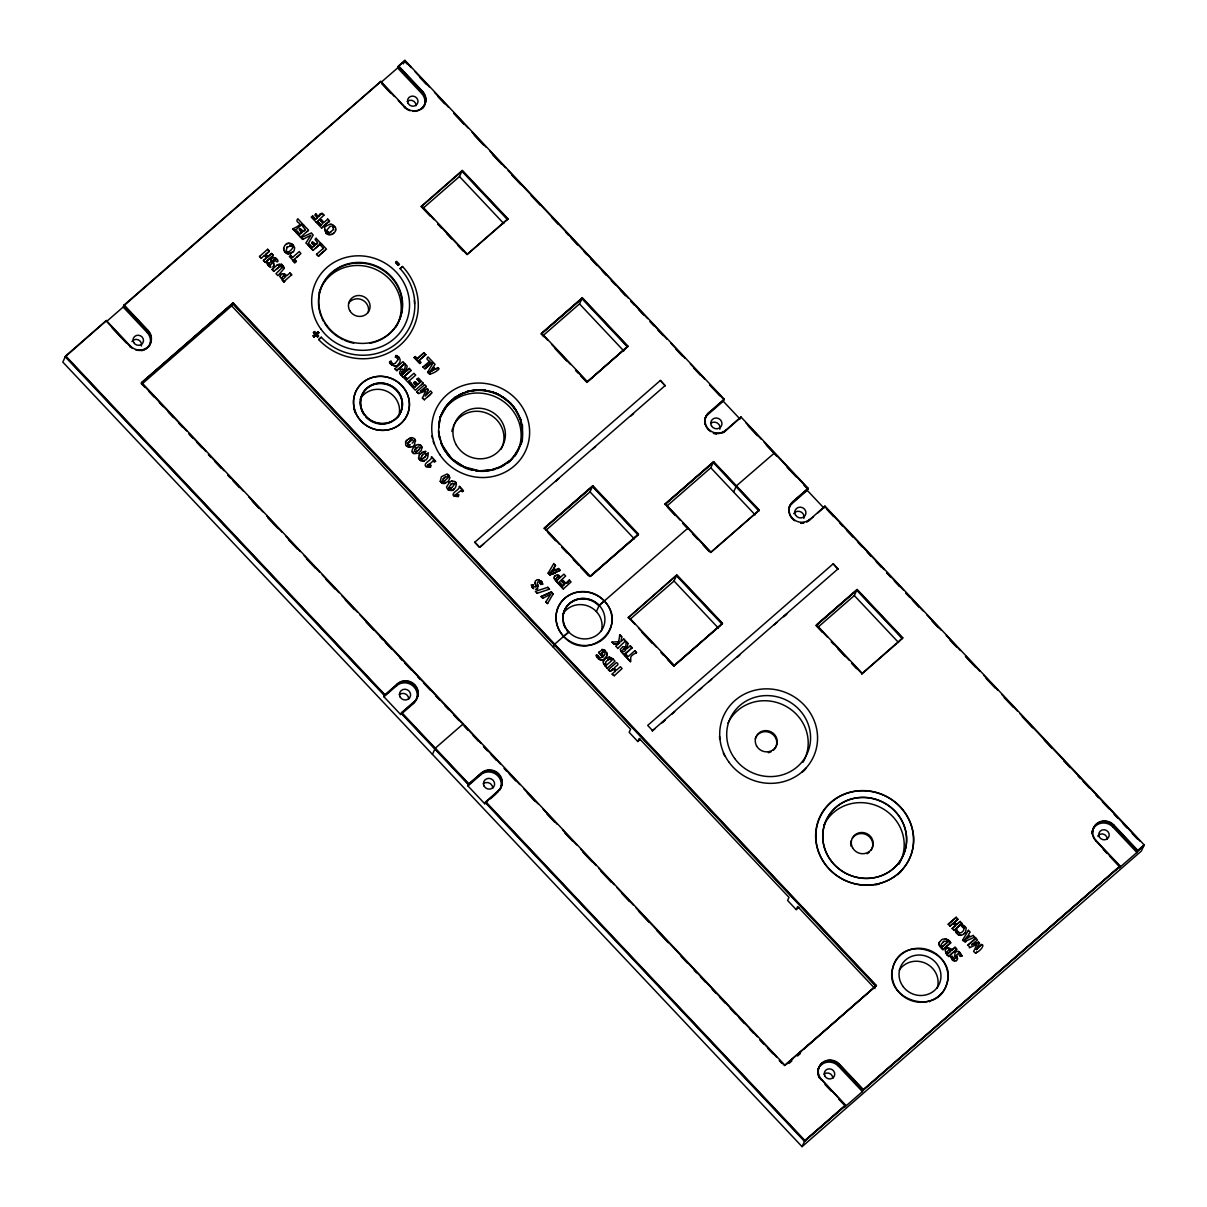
<?xml version="1.0" encoding="UTF-8"?>
<svg xmlns="http://www.w3.org/2000/svg" width="1207" height="1207" viewBox="0 0 1207 1207"><rect width="100%" height="100%" fill="white"/><g stroke="black" fill="none" stroke-linecap="round" stroke-linejoin="round"><path stroke-width="1.5" d="M282.046 267.079L281.97 267.894L281.759 266.536L279.828 266.174L273.808 271.349L272.163 269.372L273.808 271.349M607.015 654.963C606.819 657.936 606.925 650.905 607.121 653.877M603.364 661.602C601.991 663.775 606.578 656.397 605.114 658.75M939.016 944.221C939.152 947.178 939.453 940.162 939.137 943.135M941.128 944.417L943.995 941.234L943.301 941.671M270.866 259.716L272.375 257.785M534.957 582.543L535.274 584.082L535.274 581.08L537.19 579.616L541.113 581.321L540.54 580.778M438.684 427.595C442.878 399.351 437.1 435.742 438.88 432.891C440.706 451.343 455.959 466.702 473.944 470.111C491.023 473.717 510.048 465.57 518.165 449.924C527.097 430.507 512.477 463.82 506.714 463.05M522.344 436.617C521.801 408.735 523.838 437.854 520.805 443.618C525.86 441.506 517.547 403.726 522.118 426.192M535.863 586.059C534.927 589.801 535.938 582.483 535.923 585.923M955.235 957.875L954.722 955.748L954.978 956.502M956.532 955.175L958.237 953.47L960.108 956.427L962.054 955.974L959.339 951.991L962.054 955.974M273.914 264.891L273.808 265.842L273.129 260.471L272.661 261.481L274.804 260.833M538.126 586.813C538.096 579.39 536.451 592.728 537.749 588.337M957.438 958.765C957.694 961.074 956.442 953.47 957.498 958.63M282.046 277.565L283.389 275.724M949.064 952.474C953.153 948.023 947.676 956.11 947.163 951.901L948.506 950.06M431.502 456.834L435.501 461.285L431.502 456.834C432.483 460.244 422.601 462.915 425.815 466.536L430.537 467.049L430.808 465.238C423.219 466.762 433.222 462.115 427.369 465.314M458.69 494.825L455.25 494.915L458.69 494.825L458.419 496.635L453.696 496.137C450.483 492.516 460.365 489.846 459.384 486.421L463.382 490.887L459.384 486.421M410.093 447.012C412.885 447.209 404.149 447.239 405.718 443.678C403.651 438.729 415.857 437.356 411.24 437.688M405.718 443.678L405.808 442.637M415.615 441.038C413.563 434.399 417.35 447.254 411.225 446.816M418.588 457.544C418.014 461.074 420.292 451.373 419.251 455.084M422.073 447.903L421.575 446.213L421.469 450.226L418.829 453.078L414.107 453.696C407.091 450.694 420.7 441.37 413.488 447.163M456.427 484.354C456.216 481.774 456.518 488.322 454.194 488.775M279.964 276.463L280.929 274.457L280.401 275.03M553.968 577.67L554.918 575.679L554.405 576.252M401.599 372.405L402.761 371.228L404.858 371.786L403.379 373.778L405.175 372.118M407.619 444.372L407.77 443.588M408.388 442.788C413.413 435.697 414.68 442.878 412.085 443.135M420.051 447.48L418.12 446.771M448.763 488.111C450.528 490.676 458.434 480.929 451.177 484.022M454.375 484.445L454.466 483.796M326.75 230.235L330.13 226.343M333.434 229.27C334.264 230.929 331.714 224.532 333.283 227.52M404.345 369.236L404.858 370.127L405.311 364.107L407.136 366.053L406.261 371.258L409.399 368.437L411.089 370.443L404.436 376.237L411.089 370.443M625.181 646.68L625.709 647.571L626.161 641.566L627.987 643.497L626.976 648.385M618.708 641.158L619.553 642.924L618.708 641.158L619.9 634.927L621.801 636.934L620.881 641.656L623.793 639.046L625.467 641.038L623.793 639.046M333.675 233.328C327.55 236.225 336.089 233.404 335.621 229.798C337.522 226.825 329.511 223.25 331.352 224.336M335.501 230.597L335.682 229.647M283.645 248.416C283.434 250.634 284.143 244.719 285.576 244.885C286.919 240.902 294.825 245.609 292.305 244.372M324.608 229.27C329.692 241.46 321.967 225.256 325.83 226.403M620.338 649.245L623.008 646.59M398.099 359.595L395.187 363.428M893.18 966.52C881.91 999.124 936.949 1017.592 946.771 984.097C958.102 951.191 902.444 933.026 892.984 966.943M395.413 357.151L396.228 357.287L395.413 357.151L395.911 355.492C400.83 357 401.418 361.874 398.069 364.454C396.424 368.995 385.591 362.311 391.098 360.938L391.4 362.04M423.823 389.891L420.458 391.189L427.384 388.79L428.304 389.755L425.12 396.137L430.552 390.887L432.091 392.743L424.366 399.758L422.42 397.993L425.815 390.932L418.497 393.527L416.656 391.672L418.497 393.527M978.59 942.245L971.68 944.659L978.59 942.245L979.511 943.21L976.342 949.607C984.837 939.182 985.425 948.114 975.573 953.213L973.627 951.463L977.021 944.387L969.296 947.857M282.046 267.758L275.965 273.672L277.957 275.679L284.233 268.422L281.729 264.424L277.188 265.087L279.451 264.046M704.647 419.553A12.342 11.693 24.8 0 1 707.966 414.484L723.219 401.192L724.155 399.14L404.933 60.35L398.582 65.887L422.586 91.355A12.342 11.693 24.8 0 1 422.088 108.026A12.342 11.693 24.8 0 1 404.798 106.85L380.793 81.382L124.11 304.994L148.114 330.477A12.342 11.693 24.8 0 1 147.616 347.133A12.342 11.693 24.8 0 1 130.326 345.971L106.322 320.504L65.661 355.929L62.809 362.085L802.067 1146.65L1141.339 851.071L1144.191 844.915L824.969 506.125L809.52 519.84A12.342 11.693 24.8 0 1 806.925 521.545M105.914 321.364L106.322 320.504M106.744 321.364L123.159 307.061L124.11 304.994M129.918 346.831L130.326 345.971M148.687 346.877A12.342 11.693 24.8 0 0 147.163 332.529L148.114 330.477M141.596 384.369L231.684 305.884L233.102 302.806L876.357 985.485L804.164 1048.883M259.52 256.442L261.391 258.132L259.52 256.442L267.622 249.291L269.342 251.116L267.622 249.291M264.454 255.462L266.672 257.815L263.458 260.621L265.51 262.462L273.295 255.311L271.56 253.47L267.879 256.774L265.721 254.27L267.939 256.623M263.458 260.621L266.672 257.815M265.51 262.462L263.533 260.471M266.641 261.104L273.22 255.446L271.56 253.47M270.881 267.079C271.892 268.648 263.564 262.07 268.859 262.598L269.206 263.775M267.547 264.499L267.32 263.564M268.859 262.598L269.04 263.247M267.954 265.208L270.172 267.019M269.583 264.65L270.443 265.193L269.402 264.182M270.911 261.24L271.59 263.398L270.881 260.32M275.136 257.77L273.687 257.619L276.388 258.705L275.815 258.117M273.642 260.591L274.11 259.58L273.008 261.285L273.793 263.699M274.245 260.591L275.271 259.822C276.614 263.639 279.994 261.512 276.463 258.57M272.691 267.019L273.868 265.691M292.637 228.968L294.719 230.854L292.637 228.968C307.679 221.877 293.482 224.23 297.827 218.739L302.535 223.944L294.719 230.854M286.542 244.086L287.492 243.603M283.917 250.347L285.108 252.203L283.736 249.23M286.557 247.495C303.53 239.952 280.959 262.206 287.477 246.605M288.473 243.301L291.43 243.663M295.76 229.617L294.78 230.703M279.828 266.174L281.985 267.23M285.984 252.987L286.934 253.545L285.169 252.052M281.005 264.107L282.408 264.891M286.934 251.509L288.609 251.871M289.74 245.353L292.335 246.666M295.866 232.136L300.664 237.221L295.866 232.136L297.133 230.944L300.015 234.218L301.886 232.363C293.92 222.857 309.158 236.708 300.392 228.817M301.192 224.879L302.595 223.793M293.497 251.675L287.915 253.877L290.872 253.621L294.086 250.8L294.689 247.827L293.256 245.006M282.981 265.631L284.203 267.682M303.711 225.196L308.539 230.099L300.664 237.221M290.6 255.311L292.471 257.513L299.245 251.539L300.92 253.53L294.221 259.369L296.183 261.451L294.976 262.492L289.333 256.503L290.6 255.311L292.547 257.378M300.739 233.358L301.886 232.363M284.535 273.959C279.692 273.476 285.999 273.476 286.723 275.8L289.906 272.948L291.596 274.94L289.906 272.948M301.131 237.719L302.731 239.408L301.131 237.719L311.421 232.906L313.201 235.093L307.679 244.583L305.884 243.045L310.908 235.244L302.731 239.408M302.942 231.533C309.354 229.571 299.653 226.644 303.787 225.045M282.619 278.711L282.302 278.032M282.227 280.356L283.992 281.925L280.13 276.991M284.822 276.147L284.067 275.815M315.54 219.387L312.613 216.053L315.54 219.387L317.411 217.532L316.264 218.542M294.221 259.369L296.183 261.451M283.992 281.925L285.003 280.582L284.052 281.774M315.917 213.986L318.467 216.702C321.153 208.63 326.599 218.874 322.178 213.473M294.976 262.492L296.243 261.315M380.401 82.242L380.793 81.382M318.467 216.702L322.239 213.337M312.613 216.053L311.21 217.109L316.264 222.254M321.017 225.196L318.014 222.013L321.017 225.196L322.888 223.34L320.338 220.625L321.454 219.659L323.944 222.51L327.716 219.131L329.451 220.987L328.998 221.997M308.298 245.338L313.111 250.422L308.298 245.338L309.565 244.146L312.462 247.42L314.333 245.564C306.352 236.059 321.59 249.909 312.824 242.019M320.338 220.625L321.454 219.659M316.159 238.398L320.911 243.452L319.614 244.418L320.911 243.452M313.171 246.56L314.333 245.564M318.075 221.862L316.672 222.918L321.726 228.063M329.451 220.987L322.737 226.931L329.39 221.137L327.716 219.131M381.216 82.242L397.631 67.939L398.582 65.887M315.389 244.734C321.786 242.773 312.085 239.846 316.219 238.247M403.319 63.865L404.933 60.35M321.711 244.086L320.308 245.127L321.711 244.086L326.478 249.14L319.644 254.964L325.075 250.226M326.991 231.397L328.998 232.74L326.856 230.673M316.521 254.3L318.603 256.201L316.521 254.3L323.461 248.25L322.722 248.808M331.276 226.192L330.643 226.358M329.918 234.701L327.897 234.399L330.914 234.626M332.332 224.668L335.395 227.716M330.703 232.363L329.571 232.725L333.192 229.858M404.405 107.725L404.798 106.85M423.159 107.77A12.342 11.693 24.8 0 0 421.635 93.407L422.586 91.355M313.443 332.529L315.012 334.188L313.443 332.529L314.439 331.578L315.932 333.388L314.439 331.578M313.096 335.863L314.046 336.874L313.096 335.863L315.087 334.037M315.978 335.199L317.532 336.874L315.978 335.199L314.046 336.874M318.739 332.8L317.848 331.638L318.739 332.8L316.898 334.399L318.467 336.059L317.532 336.874M316.898 334.399L318.799 332.649M318.467 336.059L316.958 334.264M318.663 339.589L321.273 337.236A54.677 51.795 24.8 0 0 397.872 342.396A54.677 51.795 24.8 0 0 400.06 268.603L402.535 266.521A58.208 55.13 24.8 0 1 400.211 345.096A58.208 55.13 24.8 0 1 318.663 339.589L321.273 337.236M430.13 216.068L421.273 206.653L421.665 205.794L467.275 254.194L507.936 218.769L462.326 170.368L421.469 206.231L434.143 219.674M395.624 262.417L396.726 261.376L399.457 264.273L398.355 265.314L395.624 262.417L398.355 265.314M400.06 268.603L402.535 266.521M423.023 208.298L459.49 176.539L462.13 170.806L507.74 219.206L467.079 254.632L437.93 223.702M389.469 361.934L391.687 364.936L395.428 365.872M391.958 362.96L391.656 362.538M395.911 355.492L398.974 357.197M392.909 363.775L392.441 363.382M397.601 358.162L396.801 357.559L397.948 358.992M398.084 369.297L396.967 370.67L394.885 368.784L402.987 361.632L404.677 363.639L398.023 369.433L404.677 363.639M396.967 370.67L394.945 368.633M399.789 372.993L401.146 375.286L400.06 373.838M401.509 369.402L404.933 369.976M402.157 369.146L404.858 370.127M402.157 371.605L405.099 372.269M401.78 373.536L402.384 374.502L401.569 372.918M403.44 373.627L402.459 374.577M402.278 376.388L403.47 377.444L401.222 375.151M405.311 377.052C401.448 377.097 411.165 380.627 405.235 377.203M419.87 363.518L414.227 357.528L419.87 363.518L421.062 362.477L419.116 360.395L425.815 354.556L419.116 360.395M415.359 356.623L417.29 358.675L424.064 352.7L425.739 354.692M417.29 358.675L424.064 352.7M408.932 381.11L410.893 383.192L408.932 381.11L415.691 375.121L413.956 373.28L407.181 379.254M404.104 378.093L409.761 384.098M411.708 384.067L414.665 387.191L411.708 384.067L410.516 385.108L415.314 390.208L423.189 383.087L422.722 384.082M413.91 382.77L416.46 385.486L413.91 382.77C415.6 378.5 420.685 389.605 415.042 381.804M417.034 379.073L420.202 382.227L417.034 379.073L418.422 378.032L423.129 383.223M422.933 367.019C438.729 360.455 423.053 361.587 428.063 356.94L432.83 361.994L424.939 369.055L422.933 367.019L428.998 361.828M425.996 367.818L431.427 363.096M419.402 382.936L420.202 382.227L417.592 384.505M427.61 372.209L429.662 374.064L427.61 372.209L433.328 362.538L435.033 364.333L433.298 367.049L435.244 369.131C444.508 365.781 434.641 373.657 429.662 374.064M429.345 372.375L432.498 368.226L433.796 369.825L429.345 372.375L433.856 369.674M432.498 368.226L433.796 369.825M433.298 367.049L435.244 369.131M423.431 388.956L426.343 386.421L420.458 391.189M422.42 397.993L424.366 399.758M427.323 388.926L428.304 389.755M507.936 218.769L507.528 219.629L461.934 171.228L421.273 206.653M406.321 441.355L407.015 440.299M408.901 438.639L410.048 438.05M406.563 446.017L408.811 447.193M408.177 443.225L409.248 441.581L407.71 443.723M407.891 444.945C411.678 443.95 410.471 445.655 407.77 444.523M409.822 441.053L408.781 442.592M409.973 441.566L410.425 440.555M410.606 441.113L411.074 440.117M410.365 440.706L411.723 439.77M412.356 451.825L413.624 453.213M414.167 451.539L415.706 448.446L415.253 449.457M419.448 444.795C415.359 444.478 421.062 444.176 421.499 446.349M415.827 448.913L416.294 447.918L415.646 448.597M415.449 451.991L417.969 450.528L416.083 451.81M416.43 448.431L416.898 447.42L416.234 448.053M420.096 444.885L421.168 445.7M419.085 449.502L418.482 450.136L420.036 447.993M421.831 452.369L425.392 451.388L419.885 454.164M419.101 459.233L420.579 460.561L418.889 458.539M421.515 456.08L422.178 455.311L420.624 458.404L421.862 458.992L423.838 457.875L422.541 458.66M420.821 458.675L421.862 458.992M421.152 460.787L420.579 460.561M426.509 453.907C422.661 451.886 428.681 455.356 426.071 455.688M425.98 451.524L425.332 451.539M424.955 457L424.366 457.528L425.618 456.216M428.032 453.078C427.761 450.815 429.601 459.867 424.155 460.546M423.763 461.406L424.23 460.395L421.741 460.923M463.971 392.607L454.571 397.661L467.456 391.355L478.213 389.786L485.531 390.283L474.502 390.148L467.456 391.355M439.861 438.005C436.662 426.418 444.598 453.093 440.796 441.581M425.815 466.536L430.597 466.898M454.647 397.51L444.961 407.634L440.419 417.23L448.069 403.591L460.742 393.874M429.994 465.133L430.808 465.238M433.238 460.923L434.445 462.206L435.561 461.149M445.579 451.282L452.746 459.55L463.458 466.671L479.405 470.821L490.374 470.036L483.132 470.775M450.181 456.85L442.169 444.795M460.682 394.025L470.911 390.661L481.88 389.876M440.977 482.332L440.299 481.276L441.988 483.298L444.372 483.615L448.597 481.005L449.955 477.489L447.405 474.245M442.999 478.666C459.641 469.116 432.619 492.2 445.353 476.705M452.746 459.55L465.148 467.426M441.988 483.298L445.639 483.132M443.889 481.533L445.187 480.748M447.978 474.472L449.049 475.302M448.627 482.86L449.713 481.955L446.469 487.13L447.903 489.801L450.905 490.329L449.095 490.238M452.052 481.02C448.929 481.819 456.291 479.933 456.125 483.358M513.503 406.623L515.645 409.565L511.18 403.711L499.487 394.855L492.682 391.988L481.804 390.027M449.17 488.548L451.644 487.613M450.784 484.882L452.474 483.238M454.933 481.834L455.914 482.664M521.484 422.556C517.969 408.886 506.608 396.5 492.622 392.124L496.137 393.286M452.776 490.404L453.244 489.393L450.845 490.48M453.802 489.635L454.27 488.624L453.183 489.544M499.411 395.006L496.077 393.422M502.61 396.847L505.703 398.808M461.119 490.51L462.326 491.792L463.443 490.736M472.209 469.583L475.83 470.277M508.479 401.297L511.18 403.711M543.814 336.708L541.279 334.022L541.671 333.162L582.332 297.737L627.942 346.137L586.874 382.423L580.552 375.694M65.465 356.352L384.686 695.141L397.586 683.645A12.342 11.693 24.8 0 1 414.876 684.807A12.342 11.693 24.8 0 1 414.393 701.478L401.675 712.537L400.724 714.604L383.932 696.771L384.882 694.719L65.661 355.929M383.932 696.771L396.635 685.697L397.586 683.645M490.298 470.187L500.603 466.687L509.475 460.848M503.681 465.133L500.603 466.687M543.029 335.652L579.496 303.892L582.332 297.737M474.773 542.23L479.586 547.329L474.773 542.23L660.38 380.461L665.102 385.697L660.38 380.461M403.56 712.13L413.443 703.53L414.393 701.478M575.679 369.885L587.085 381.985L627.942 346.137M432.438 754.36L435.274 748.204L463.232 723.853L462.839 724.713M638.065 534.957L638.458 534.097L592.848 485.697L544.568 527.776L544.161 528.636L592.456 486.557L638.065 534.957L591.189 575.799M532.951 584.807L531.201 584.897L532.619 587.915L532.106 587.266M533.554 586.255L533.011 584.671M534.128 587.07L533.796 586.587M533.705 588.79L532.694 587.779M538.594 579.616L539.288 579.828M535.606 589.363L536.3 589.167M540.721 584.626C539.348 579.073 539.318 585.561 542.682 584.158L541.747 581.849L542.682 584.158M547.767 587.311L549.441 589.303L547.767 587.311L535.32 591.415L537.024 593.225M548.114 573.129L550.166 574.985L548.114 573.129L553.832 563.458L555.461 565.419M549.849 573.31L553.002 569.161L554.3 570.745L549.909 573.159M549.879 592.863L541.008 596.65L551.297 591.822L553.017 594.161L551.297 591.822M551.508 574.064L560.244 570.277L550.166 574.985M555.069 566.279L555.537 565.268L553.802 567.984L555.748 570.051L558.63 568.542L560.184 570.413M545.986 530.22L590.012 491.868L592.848 485.697M541.083 596.514L542.667 598.204M555.748 570.051L558.63 568.542M554.36 578.907L557.423 582.664L554.119 578.213M557.74 575.045L560.712 577.021L563.91 574.155L565.661 576.011L557.996 583.132L557.483 582.528M545.775 601.961L547.556 603.515L545.775 601.961L550.784 594.176L542.607 598.34M556.246 579.39L557.076 580.356L556.05 578.772L557.393 576.931L559.671 577.851L557.393 576.931M558.539 575.181L559.279 575.603M557.076 580.356L557.951 579.345L557.136 580.205M563.337 589.031L558.419 583.6L563.397 588.895L571.062 581.97L569.387 579.963C566.732 589.318 558.494 574.758 565.676 583.192M559.686 582.845L562.764 585.878L564.559 584.173L562.009 581.457L564.499 584.309L562.688 586.029L559.686 582.845L558.343 583.735M487.568 801.297L484.731 803.756L467.939 785.923L468.889 783.871L481.593 772.797A12.342 11.693 24.8 0 1 498.883 773.959A12.342 11.693 24.8 0 1 498.385 790.63L498.189 791.068A12.342 11.693 24.8 0 0 498.687 774.396A12.342 11.693 24.8 0 0 481.397 773.234L468.678 784.294L401.478 712.975M569.387 579.963L565.615 583.343M467.939 785.923L480.642 774.849L481.593 772.797M553.304 647.224L554.737 644.146L568.738 631.91M484.731 803.756L485.682 801.704L804.903 1140.494L802.067 1146.65M563.684 636.255L563.594 636.481A28.229 26.735 24.8 0 1 564.71 598.385A28.229 26.735 24.8 0 1 604.254 601.056C630.265 627.61 586.828 663.277 563.624 636.391L568.512 632.408A21.168 20.051 24.8 0 1 566.762 630.295M497.45 792.682L497.993 791.49A12.342 11.693 24.8 0 0 498.491 774.834A12.342 11.693 24.8 0 0 481.186 773.657L468.482 784.731L401.282 713.412L414.182 701.901A12.342 11.693 24.8 0 0 414.68 685.244A12.342 11.693 24.8 0 0 397.39 684.067M596.364 611.557L599.275 605.25L604.254 601.056M665.359 503.711L664.951 504.571L713.246 462.507L758.841 510.908L759.248 510.048L713.639 461.647L665.359 503.711L710.953 552.112L759.248 510.048M603.062 659.973L599.472 659.58L597.058 657.528C594.357 652.806 599.864 656.517 598.491 656.653M596.379 655.914L596.711 656.593M707.966 414.484L708.916 412.432A12.342 11.693 24.8 0 0 708.418 429.088A12.342 11.693 24.8 0 0 725.709 430.25L740.962 416.973L808.162 488.292L807.211 490.344L791.973 503.636A12.342 11.693 24.8 0 0 788.654 508.705M598.612 652.384L601.72 655.688L598.612 652.384L602.927 649.517L601.931 649.396M598.521 659.052L602.142 660.274M601.508 652.972C602.504 657.77 601.976 648.491 604.918 652.821C606.306 654.662 600.513 658.509 603.228 656.593M599.819 657.74L598.868 656.94M601.433 653.108L603.228 651.463M602.866 649.653L604.933 650.362L606.88 653.078M604.933 650.362L603.877 649.97M603.953 659.49L603.274 659.535M618.271 643.935L613.88 644.01L612.04 642.064L613.941 643.859L618.075 644.372M605.28 666.083L603.56 663.322L605.627 666.656M606.638 657.694L609.49 657.287L613.277 659.203L609.565 657.136L605.808 658.298M609.022 659.384L608.222 659.686L610.003 659.173L612.07 660.259L606.427 665.253L605.929 664.423L606.231 665.691M619.447 635.923L619.9 634.927L621.801 636.934M676.463 575.724L722.058 624.125L722.465 623.25L676.855 574.864L628.168 617.788L676.659 575.286L722.269 623.687L705.22 638.533M617.682 641.943L619.553 642.924M610.003 659.173L610.998 659.49M606.714 667.712L607.272 668.225L606.216 667.018M617.562 648.506L625.528 640.902M608.328 669.704L610.214 671.379L608.328 669.704L616.43 662.552C622.058 665.51 609.897 666.973 616.686 670.036L620.383 666.732L622.103 668.557L614.318 675.724L612.266 673.883L615.555 670.926L613.337 668.572L610.214 671.379M620.971 651.146C619.447 649.049 623.31 654.36 621.379 652.021M612.869 669.583L613.337 668.572M626.161 641.566L627.987 643.497M623.355 649.26L622.359 650.513C622.299 654.058 628.44 649.079 624.291 648.551L623.551 648.823M612.07 674.306L614.318 675.724M625.769 647.435L624.698 646.877L625.709 647.571M722.721 432.815A12.342 11.693 24.8 0 0 725.316 431.125L725.709 430.25M623.129 653.847L624.306 654.903L622.073 652.595M615.283 671.514L613.262 668.723M627.006 648.581L630.25 645.896L632 647.752L630.25 645.896M666.762 506.155L710.802 467.803L713.639 461.647M625.286 653.696L632 647.752L624.306 654.903M636.542 652.58C628.002 656.804 631.653 658.253 630.537 661.692L624.894 655.703L626.161 654.511L628.032 656.714L634.791 650.724L636.481 652.731L634.791 650.724M626.161 654.511L624.894 655.703M687.764 528.772L688.156 527.912L599.17 605.476A21.168 20.051 24.8 0 0 569.523 603.485A21.168 20.051 24.8 0 0 568.663 632.046M740.962 416.973L740.012 419.025L723.219 401.192M630.537 661.692L624.954 655.552M629.994 619.372L674.019 581.02L676.659 575.286M733.6 492.003L736.436 485.848L774.366 453.063M231.684 305.884L630.597 729.254L629.164 732.332L637.809 741.505L639.227 738.428L789.001 897.374L787.583 900.452L796.213 909.625L798.762 907.408M661.315 652.308L673.974 665.751L722.465 623.25M833.222 563.79L837.96 569.025L833.222 563.79L647.691 725.407L652.504 730.507M791.973 503.636L792.924 501.584L808.162 488.292M806.729 521.982A12.342 11.693 24.8 0 0 809.324 520.277L809.716 519.417A12.342 11.693 24.8 0 1 792.426 518.241A12.342 11.693 24.8 0 1 792.924 501.584M824.577 506.985L824.969 506.125M817.848 627.323L854.315 595.564L856.955 589.831L902.564 638.231M899.562 641.113L902.761 637.794L857.151 589.408L816.49 624.834L862.1 673.219L861.692 674.094L896.756 643.542M796.213 909.625L797.646 906.548L874.924 988.563M498.385 790.63L485.486 802.127L804.707 1140.917L845.368 1105.491L821.575 1079.586A12.342 11.693 24.8 0 1 822.058 1062.929A12.342 11.693 24.8 0 1 839.363 1064.091L863.367 1089.574L862.417 1091.626L844.628 1107.121L845.564 1105.069L821.575 1079.586M817.788 1070.051A12.342 11.693 24.8 0 1 838.412 1066.143L839.363 1064.091M948.204 924.29L956.246 917.275L957.905 919.251L954.284 922.404L956.502 924.758L960.184 921.469L961.858 923.43L954.134 930.461L952.157 928.47L955.371 925.663L953.153 923.31L950.03 926.116L948.204 924.29L956.246 917.275M942.275 939.529C941.339 938.971 949.426 937.93 950.678 942.878L944.025 948.672L950.739 942.742L948.928 941.022M942.486 949.26L939.649 945.941L942.984 949.909L944.085 948.536M942.199 946.801L941.294 945.458L942.124 946.937L947.782 941.943L942.124 946.937M945.277 938.82L947.872 939.891M950.03 926.116L953.153 923.31M954.284 922.404L957.905 919.251M952.157 928.47L955.371 925.663M946.635 941.309L943.919 941.369M954.134 930.461L961.919 923.295M948.129 948.068C944.402 946.982 956.864 951.78 948.928 948.023M964.272 933.614C967.486 929.994 962.93 935.621 961.617 935.033C958.796 937.085 952.896 930.235 957.242 930.235L957.724 931.985L957.287 930.944M955.597 931.246L956.351 932.724M945.594 953.304L946.861 954.224M947.163 951.901L947.993 953.907M957.242 930.235L955.522 930.401M946.665 954.662L947.917 955.25M947.133 955.129L949.109 956.261L956.774 949.14L955.024 947.284L951.901 950M949.939 950.482L949.185 950.165M957.755 934.384L960.666 935.153M948.34 956.231L948.913 956.698M959.037 933.071L960.229 932.996L957.785 931.849M962.869 925.166L966.158 928.258L965.585 932.121M963.669 927.61L962.869 927.006M950.12 954.933L956.698 949.275L955.024 947.284M961.315 932.724L963.593 930.597L963.88 928.726M963.111 927.715L964.076 928.289M964.378 926.025L965.751 927.353M929.541 1001.78L929.933 1000.905M950.633 956.563L952.383 956.487L950.633 956.563L952.006 959.731L955.672 960.968M952.489 957.272L952.383 956.487L953.108 958.539L952.564 957.136M955.823 951.81C954.375 952.61 958.207 950.211 959.278 952.142M955.265 958.252L954.435 959.082L953.168 958.388M953.077 960.606L954.33 961.104M962.537 940.344L964.785 941.762L966.128 940.841L965.675 941.852M957.966 951.433L958.66 951.644M968.391 930.386L970.156 932.045L968.421 934.761L970.368 936.828L973.249 935.319L974.607 937.628M964.484 940.087L967.622 935.938L968.995 937.371L964.544 939.936M938.774 996.544L939.182 995.684M964.861 941.626L965.872 941.415M941.671 993.195L938.986 996.122M969.704 946.982L967.863 945.141L975.905 938.141L977.489 940.027L971.68 944.659M975.905 938.141L967.803 945.277M976.342 949.607L981.759 944.357M979.511 943.21L978.53 942.395M975.573 953.213L976.644 951.991M1095.639 841.339L1096.047 840.479A12.342 11.693 24.8 0 1 1096.544 823.808A12.342 11.693 24.8 0 1 1113.835 824.984L1137.839 850.452L1136.888 852.504L1119.1 867.999L1120.051 865.947L1096.047 840.479M1091.762 833.962A12.342 11.693 24.8 0 1 1112.884 827.036L1113.835 824.984M606.849 655.748L604.164 659.052M957.392 959.58L956.216 960.908M547.556 603.515L553.078 594.025M962.748 939.906L968.467 930.235M939.348 942.35L941.581 939.831M553.591 568.422L555.265 565.842M272.873 261.044L273.506 259.912M407.86 443.467L408.645 442.215M403.47 377.444L404.496 376.086M624.381 654.752L625.347 653.545M955.265 952.097L954.646 955.899M316.189 222.39L323.989 215.178M321.666 228.198L322.797 226.78M313.111 250.422L319.689 244.282M318.603 256.201L319.704 254.813M607.272 668.225L614.966 661.195L613.277 659.203M414.665 387.191L416.536 385.335M283.072 279.134L285.606 276.78L284.882 275.996M414.846 449.653L417.275 447.556M408.977 442.154L410.802 440.691M422.118 455.446L424.653 453.5M261.391 258.132L264.514 255.326M265.661 254.421L269.342 251.116M266.656 253.802L269.086 251.69M315.978 213.85L314.801 214.967L317.35 217.682M267.879 256.774L271.5 253.621M303.017 231.382L304.813 229.813M233.102 302.806L141.611 382.513L784.867 1065.193L876.357 985.485M272.088 269.523L277.248 264.937M276.207 269.523L278.802 267.26M296.696 257.468L299.381 255.13M315.449 244.583L317.26 243.014M315.344 248.401L318.06 246.032M284.943 280.733L291.656 274.789M315.932 333.388L317.848 331.638M314.122 336.738L316.038 335.063M317.607 336.723L318.527 335.923M398.944 369.131L401.614 366.822M414.152 357.664L415.419 356.472M406.321 371.122L409.399 368.437M409.686 384.233L410.953 383.041M416.581 391.822L424.698 384.671L426.267 386.572M427.897 396.65L430.552 394.327M541.279 334.022L581.94 298.597L627.549 346.997M429.647 464.046L433.298 460.787M461.18 490.374L455.25 494.915M587.085 381.985L626.342 347.782M479.586 547.329L665.178 385.561M480.839 546.439L483.675 543.98M555.703 481.487L558.735 478.575M592.712 448.974L595.549 446.499M630.763 416.098L633.584 413.624M724.155 399.14L708.72 412.854A12.342 11.693 24.8 0 0 710.697 431.563M723.762 400L708.509 413.292A12.342 11.693 24.8 0 0 705.009 424.457M725.316 431.125L740.766 417.396M557.89 579.481L559.671 577.851M561.934 581.608L563.126 580.492M638.458 534.097L590.163 576.161L544.568 527.776M601.72 655.688L602.866 654.601M618.331 643.799L615.691 646.183L617.758 648.068M611.029 670.926L613.065 669.146M497.993 791.49L485.289 802.564L804.511 1141.354L845.172 1105.929L838.85 1099.23M809.324 520.277L813.473 516.656M817.637 513.02L823.189 508.192M490.389 798.838L496.032 793.919M673.974 665.751L702.383 641.008M720.639 625.362L673.778 666.189L667.441 659.46M637.809 741.505L640.344 739.288M652.429 730.642L838.02 568.874M652.233 731.08L655.069 728.606M662.145 722.45L664.982 719.976M698.974 690.359L701.795 687.899M708.886 681.729L711.708 679.254M774.034 624.97L776.855 622.51M783.947 616.339L786.768 613.865M661.949 722.872L664.785 720.413M671.861 714.242L674.698 711.768M737.009 657.483L739.846 655.024M783.735 616.777L786.572 614.303M856.955 589.831L816.294 625.256L827.7 637.356M902.761 637.794L861.904 673.657L851.765 662.899M787.281 1063.593L792.908 1058.69M797.133 1055.009L801.357 1051.342M789.061 1063.367L791.883 1060.908M797.51 1056.004L800.332 1053.56M960.184 921.469L956.563 924.622L954.345 922.269M951.84 950.15L954.963 947.435M804.903 1140.494L845.564 1105.069M863.367 1089.574L1120.051 865.947M1137.839 850.452L1144.191 844.915M1143.995 845.353L1137.643 850.89L1113.639 825.407A12.342 11.693 24.8 0 0 1092.516 832.332M1143.798 845.775L1137.432 851.312L1113.442 825.844A12.342 11.693 24.8 0 0 1092.305 832.77M451.252 483.871L448.506 487.99M453.998 489.212L451.84 490.57M306.97 231.653L308.283 230.673M421.62 384.626L422.918 383.66M326.539 225.739L330.431 224.08M401.011 369.523L399.532 372.45M280.854 274.608L282.347 273.672M554.858 575.814L557.076 574.804M946.756 948.295L945.172 950.15L945.79 952.866M608.283 659.55L605.673 662.04L605.869 664.559M273.446 260.048L274.713 259.58M273.235 260.486L274.442 260.154M449.653 482.106L450.86 481.367M435.305 368.98L438.126 367.622M602.157 657.242L600.377 657.845M552.7 574.004L555.612 572.752M966.068 940.977L974.879 937.054M536.964 593.361L549.517 589.167M416.445 445.051L417.713 444.553M422.752 461.315L423.959 460.968M394.674 363.548L393.452 363.865M272.978 257.679L273.748 257.468M446.801 474.125L441.37 476.75L440.238 481.412M612.04 642.064L617.758 641.792M596.288 655.069L598.068 655.612M270.443 265.193L271.666 263.262M485.455 390.419L492.682 391.988M624.23 648.702L625.633 649.381M623.506 646.726L624.698 646.877M962.93 925.015L961.979 924.924L961.541 926.448L962.356 926.584M286.934 253.545L287.975 253.726M412.99 437.93L414.122 438.518M539.423 581.895L537.658 581.985L537.296 584.082M327.022 233.69L327.897 234.399M946.695 941.158L947.721 942.079M950 950.347L950.724 951.116M411.21 67.637L404.737 60.788L398.189 66.747L422.194 92.215A12.342 11.693 24.8 0 1 421.696 108.886M415.072 71.756L429.3 86.844M434.46 92.336L448.687 107.423M453.847 112.9L468.075 127.987M471.952 132.106L486.165 147.194M490.042 151.313L505.552 167.773M508.132 170.504L628.319 298.069M630.914 300.815L647.706 318.648M650.301 321.394L667.094 339.227M670.971 343.331L685.184 358.419M690.359 363.911L704.571 378.998M709.746 384.49L723.959 399.577M745.926 422.888L761.436 439.348M764.031 442.094L807.966 488.729L792.712 502.006A12.342 11.693 24.8 0 0 794.704 520.715M824.773 506.563L884.218 569.659M886.798 572.39L903.605 590.223M906.185 592.969L922.993 610.802M926.87 614.921L941.083 630.009M946.258 635.486L960.47 650.573M965.645 656.065L979.858 671.152M983.735 675.271L997.948 690.359M1001.825 694.463L1017.335 710.923M1019.915 713.669L1140.117 841.234M404.541 61.21L407.121 63.956M420.051 77.67L426.509 84.535M438.141 96.877L444.598 103.727M453.651 113.337L463.986 124.306M474.336 135.275L483.373 144.885M492.426 154.481L501.478 164.077M511.813 175.06L520.851 184.656M531.201 195.625L540.238 205.235M551.871 217.577L558.343 224.442M566.098 232.664L568.678 235.41M571.258 238.156L577.715 245.006M584.188 251.871L586.768 254.617M590.645 258.72L597.103 265.585M602.278 271.077L606.155 275.181M611.33 280.673L615.208 284.792M620.368 290.268L625.543 295.76M630.718 301.252L634.58 305.356M638.458 309.475L643.633 314.967M650.09 321.816L653.968 325.935M657.845 330.054L663.02 335.531M675.95 349.245L682.408 356.11M694.04 368.452L700.498 375.317M709.55 384.912L719.885 395.881M748.325 426.071L757.362 435.667M766.415 445.262L776.75 456.246M787.085 467.215L796.137 476.81M803.892 485.048L807.77 489.152L792.516 502.444A12.342 11.693 24.8 0 0 788.684 510.531M827.157 509.731L833.615 516.596M840.072 523.446L842.667 526.192M846.545 530.311L853.002 537.16M858.177 542.652L862.054 546.771M867.214 552.248L871.092 556.367M876.267 561.858L881.442 567.335M886.602 572.827L890.479 576.946M894.357 581.05L899.532 586.542M905.989 593.406L909.867 597.51M912.447 600.256L918.919 607.121M931.834 620.836L938.307 627.685M949.939 640.042L956.397 646.892M965.434 656.502L975.784 667.471M986.119 678.44L995.172 688.05M1004.209 697.646L1013.261 707.242M1022.299 716.852L1032.649 727.821M1044.281 740.163L1052.036 748.4M1063.669 760.742L1070.126 767.592M1077.881 775.829L1080.461 778.575M1083.056 781.306L1089.514 788.171M1095.971 795.036L1098.551 797.767M1102.429 801.886L1108.901 808.75M1114.061 814.227L1117.938 818.346M1123.113 823.838L1126.991 827.942M1132.166 833.433L1137.326 838.925M807.211 490.344L824.019 508.177M398.385 66.31L422.39 91.792A12.342 11.693 24.8 0 1 413.141 111.316M397.631 67.939L421.635 93.407M1112.884 827.036L1136.888 852.504M394.493 96.56L380.597 81.82L123.718 305.869L147.707 331.337A12.342 11.693 24.8 0 1 141.641 350.679M398.28 100.588L404.601 107.287A12.342 11.693 24.8 0 0 409.988 110.712M381.653 83.585L390.51 92.969M1103.228 849.381L1107.015 853.409M1109.535 856.08L1119.643 866.807L862.96 1090.434L838.956 1064.951A12.342 11.693 24.8 0 0 819.297 1077.881M627.746 346.56L582.136 298.174L541.475 333.6L547.812 340.314M902.368 638.669L856.759 590.268L816.098 625.694L822.435 632.408M459.49 176.539L503.817 223.582M579.496 303.892L623.823 350.95M854.315 595.564L898.642 642.622M710.802 467.803L755.129 514.861M541.671 333.162L587.281 381.563M551.614 344.342L570.609 364.514M831.502 641.385L849.23 660.214M437.734 224.14L441.536 228.168M446.605 233.555L451.674 238.926M458.011 245.64L463.066 251.026M555.205 348.808L566.611 360.908M575.483 370.323L578.017 373.008M831.291 641.822L833.826 644.508M837.628 648.551L845.232 656.608M851.569 663.337L856.638 668.708M680.356 520.277L665.148 504.149L713.443 462.07L759.052 510.47L710.757 552.534L682.89 522.963M667.486 507.257L675.09 515.329M682.694 523.4L686.496 527.429M692.818 534.158L697.887 539.529M702.957 544.9L709.294 551.629M590.012 491.868L634.339 538.91M674.019 581.02L718.346 628.078M320.383 244.976L323.385 248.401M953.077 923.461L955.295 925.814M299.276 229.798L301.825 232.513M311.708 242.999L314.258 245.715M628.575 616.928L674.17 665.329M292.516 260.531L294.78 262.93M559.565 544.327L544.372 528.198L592.652 486.134L638.262 534.535L589.967 576.599L562.1 547.027M628.379 617.35L634.701 624.079M638.503 628.108L656.246 646.937M547.963 532.664L555.567 540.736M561.904 547.45L566.973 552.836M573.31 559.55L578.364 564.936M580.899 567.622L588.503 575.679M642.109 632.574L652.248 643.331M661.104 652.746L663.639 655.431M875.95 986.345L232.71 303.666L141.219 383.373L145.096 387.492M123.914 305.431L147.918 330.899A12.342 11.693 24.8 0 1 135.516 349.819M123.159 307.061L147.163 332.529M838.412 1066.143L862.417 1091.626M112.236 328.063L126.131 342.818M824.954 1084.474L831.276 1091.173M186.617 430.929L141.415 382.951L232.906 303.244L876.146 985.923L784.656 1065.615L779.496 1060.138M189.212 433.66L206.005 451.493M208.585 454.224L224.08 470.685M227.957 474.789L243.452 491.234M248.627 496.726L262.839 511.798M266.702 515.917L282.212 532.362M286.089 536.481L300.287 551.554M304.164 555.673L319.659 572.118M322.254 574.864L339.046 592.682M341.626 595.428L357.121 611.874M359.701 614.619L461.753 722.918M464.333 725.648L481.125 743.482M483.705 746.213L500.498 764.031M504.375 768.15L519.87 784.595M523.747 788.714L537.96 803.787M543.12 809.278L557.332 824.351M562.492 829.843L576.705 844.915M580.582 849.034L596.077 865.479M598.657 868.225L614.167 884.671M616.747 887.417L633.539 905.235M636.119 907.981L757.528 1036.828M760.123 1039.574L776.916 1057.392M148.974 391.596L154.134 397.088M159.294 402.565L163.171 406.684M168.346 412.16L173.506 417.652M178.681 423.129L182.544 427.248M189.001 434.098L192.879 438.216M196.756 442.32L201.931 447.812M208.389 454.662L210.969 457.408M214.846 461.512L221.303 468.361M227.761 475.226L230.341 477.957M232.921 480.703L239.378 487.553M252.293 501.267L258.751 508.117M267.803 517.712L278.138 528.681M288.473 539.65L297.51 549.245M306.548 558.841L315.585 568.437M325.92 579.405L334.973 589.001M345.293 599.97L354.345 609.565M365.962 621.907L373.717 630.129M380.175 636.979L382.755 639.725M385.335 642.471L391.792 649.321M399.547 657.543L402.127 660.289M404.722 663.02L411.18 669.885M417.637 676.735L420.217 679.481M424.095 683.584L430.552 690.449M435.712 695.926L439.589 700.045M444.749 705.522L448.627 709.641M453.802 715.117L458.962 720.609M464.137 726.086L467.999 730.205M473.174 735.682L478.334 741.158M483.509 746.65L487.387 750.754M491.249 754.873L496.424 760.35M504.179 768.587L506.759 771.318M509.339 774.064L515.796 780.914M527.429 793.255L535.169 801.478M546.801 813.82L554.541 822.042M564.876 833.011L572.631 841.234M582.966 852.202L592.003 861.798M601.041 871.394L611.376 882.362M621.711 893.331L629.466 901.554M638.503 911.149L648.838 922.118M656.593 930.341L668.21 942.682M681.125 956.382L687.583 963.246M694.04 970.096L696.635 972.842M700.498 976.946L705.673 982.438M712.13 989.287L716.007 993.391M719.885 997.51L725.045 1002.987M730.205 1008.479L735.38 1013.955M739.257 1018.074L744.417 1023.551M749.592 1029.043L753.455 1033.147M759.912 1040.012L763.79 1044.115M767.667 1048.234L772.842 1053.711M779.3 1060.576L781.88 1063.307M401.675 712.537L468.889 783.871M541.189 581.17L541.671 582M515.706 409.429L520.428 419.267M939.257 945.006L939.589 946.092M535.35 583.947L535.531 584.837M956.744 955.763L956.91 956.668M620.443 649.758L620.564 650.588M603.379 662.387L603.485 663.473M438.805 430.99L439.107 434.656M803.953 522.525A12.342 11.693 24.8 0 1 800.769 522.706M1092.833 835.41A12.342 11.693 24.8 0 0 1095.85 840.902L1119.84 866.385L863.156 1089.996L839.152 1064.529A12.342 11.693 24.8 0 0 821.861 1063.352A12.342 11.693 24.8 0 0 821.363 1080.024M902.398 869.734A49.381 46.786 24.8 0 1 898.038 874.079M878.832 884.112A49.381 46.786 24.8 0 1 875.754 884.806M806.382 767.848A49.381 46.786 24.8 0 1 802.036 772.193M724.622 755.838A49.381 46.786 24.8 0 1 723.295 752.972M719.749 739.408A49.381 46.786 24.8 0 1 719.523 736.315M563.247 613.518A21.168 20.051 24.8 0 1 589.68 606.729A21.168 20.051 24.8 0 1 601.207 631.442M440.193 417.034A42.336 40.103 24.8 0 1 497.993 398.084A42.336 40.103 24.8 0 1 514.906 456.155M451.886 431.533A26.463 25.06 24.8 0 1 452.64 428.334M453.183 426.795A26.463 25.06 24.8 0 1 488.488 413.926A26.463 25.06 24.8 0 1 500.935 449.336M131.91 341.551A5.296 5.009 24.8 0 1 141.4 346.032M407.242 101.448A5.296 5.009 24.8 0 1 416.083 105.628M399.306 694.644A5.643 5.341 24.8 0 1 408.735 699.094M710.621 423.431A5.643 5.341 24.8 0 1 719.825 429.254M716.566 433.992A12.342 11.693 24.8 0 1 713.412 433.373M413.986 702.338A12.342 11.693 24.8 0 0 414.484 685.667A12.342 11.693 24.8 0 0 397.194 684.505L384.475 695.579L65.253 356.789L106.125 320.926L130.13 346.409A12.342 11.693 24.8 0 0 132.604 348.446M396.635 685.697A12.342 11.693 24.8 0 1 413.926 686.858A12.342 11.693 24.8 0 1 413.443 703.53M360.124 399.245A21.168 20.051 24.8 0 1 386.874 391.294A21.168 20.051 24.8 0 1 398.506 416.687M348.536 303.364A10.938 10.365 24.8 0 1 368.135 312.628M319.055 292.788A42.336 40.103 24.8 0 1 375.573 269.342A42.336 40.103 24.8 0 1 395.896 327.142M725.513 430.688A12.342 11.693 24.8 0 1 713.609 432.936M433.962 443.874A49.381 46.786 24.8 0 1 433.147 441.219M432.483 438.518A49.381 46.786 24.8 0 1 431.985 435.787M355.265 412.794A28.229 26.735 24.8 0 1 353.742 407.649M414.303 300.302A54.677 51.795 24.8 0 1 414.544 303.726M565.298 627.987A21.168 20.051 24.8 0 1 563.352 622.978M563.05 615.072A21.168 20.051 24.8 0 1 577.58 599.532A21.168 20.051 24.8 0 1 599.004 605.839M321.198 316.34A42.336 40.103 24.8 0 1 347.194 264.559A42.336 40.103 24.8 0 1 400.754 294.04A42.336 40.103 24.8 0 1 370.096 343.241M353.742 343.18A42.336 40.103 24.8 0 1 344.93 340.48M343.256 339.74A42.336 40.103 24.8 0 1 339.982 338.02M338.398 337.07A42.336 40.103 24.8 0 1 324.396 322.812M323.491 321.243A42.336 40.103 24.8 0 1 321.892 317.999M439.001 422.782A42.336 40.103 24.8 0 1 501.629 396.801A42.336 40.103 24.8 0 1 506.442 463.624M504.979 464.635A42.336 40.103 24.8 0 1 497.043 468.663M495.353 469.267A42.336 40.103 24.8 0 1 491.868 470.232M490.102 470.609A42.336 40.103 24.8 0 1 475.558 470.851M471.952 470.157A42.336 40.103 24.8 0 1 463.262 467.094M461.602 466.279A42.336 40.103 24.8 0 1 446.409 453.198M445.383 451.72A42.336 40.103 24.8 0 1 441.219 443.708M439.604 438.579A42.336 40.103 24.8 0 1 438.684 433.328M364.439 415.268A21.168 20.051 24.8 0 1 368.693 387.115A21.168 20.051 24.8 0 1 398.054 392.396A21.168 20.051 24.8 0 1 393.799 420.534M392.29 421.469A21.168 20.051 24.8 0 1 389.016 422.933M387.296 423.446A21.168 20.051 24.8 0 1 365.585 416.671M803.741 522.948A12.342 11.693 24.8 0 1 800.573 523.144M901.161 871.303A49.381 46.786 24.8 0 1 897.842 874.517M805.16 769.417A49.381 46.786 24.8 0 1 802.972 771.59M899.275 970.141A21.168 20.051 24.8 0 1 925.709 963.352A21.168 20.051 24.8 0 1 937.236 988.065M824.019 1074.185A5.296 5.009 24.8 0 1 832.86 1078.364M1097.631 836.059A5.296 5.009 24.8 0 1 1107.332 839.242M727.972 723.159A42.336 40.103 24.8 0 1 785.063 705.808A42.336 40.103 24.8 0 1 802.896 762.402M823.989 825.045A42.336 40.103 24.8 0 1 881.065 807.709A42.336 40.103 24.8 0 1 898.898 864.287M869.357 852.172A11.119 10.531 24.8 0 1 867.018 853.711M851.071 846.182A11.119 10.531 24.8 0 1 851.237 840.691M852.414 838.201A11.119 10.531 24.8 0 1 867.561 835.335A11.119 10.531 24.8 0 1 871.167 850.09M755.235 738.805A11.119 10.531 24.8 0 1 771.56 733.449A11.119 10.531 24.8 0 1 773.34 750.286M771.017 751.81A11.119 10.531 24.8 0 1 768.331 752.7M483.298 783.796A5.643 5.341 24.8 0 1 492.743 788.246M793.708 513.639A5.643 5.341 24.8 0 1 803.832 518.422M480.642 774.849A12.342 11.693 24.8 0 1 499.457 790.374M824.969 864.061A49.381 46.786 24.8 0 0 909.293 859.082A49.381 46.786 24.8 0 0 859.64 790.826A49.381 46.786 24.8 0 0 825.045 863.925A49.381 46.786 24.8 0 0 909.369 858.931A49.381 46.786 24.8 0 0 859.701 790.691A49.381 46.786 24.8 0 0 824.969 864.061M728.968 762.175A49.381 46.786 24.8 0 0 813.292 757.181A49.381 46.786 24.8 0 0 763.624 688.941A49.381 46.786 24.8 0 0 728.968 762.175M456.11 444.598A26.463 25.06 24.8 0 0 501.508 447.661A26.463 25.06 24.8 0 0 479.933 408.253A26.463 25.06 24.8 0 0 456.11 444.598M408.132 103.38A5.296 5.009 24.8 0 0 417.215 103.998A5.296 5.009 24.8 0 0 412.9 96.107A5.296 5.009 24.8 0 0 408.132 103.38M133.66 342.501A5.296 5.009 24.8 0 0 142.728 343.105A5.296 5.009 24.8 0 0 138.413 335.229A5.296 5.009 24.8 0 0 133.66 342.501M439.801 454.617A49.381 46.786 24.8 0 0 524.426 453.183A49.381 46.786 24.8 0 0 477.806 383.041A49.381 46.786 24.8 0 0 439.801 454.617M711.436 425.754A5.643 5.341 24.8 0 0 721.122 426.418A5.643 5.341 24.8 0 0 716.52 417.999A5.643 5.341 24.8 0 0 711.436 425.754M400.12 696.982A5.643 5.341 24.8 0 0 409.792 697.631A5.643 5.341 24.8 0 0 405.19 689.227A5.643 5.341 24.8 0 0 400.12 696.982M361.964 410.124A21.168 20.051 24.8 0 0 397.918 416.581A21.168 20.051 24.8 0 0 384.445 383.494A21.168 20.051 24.8 0 0 362.025 409.973A21.168 20.051 24.8 0 0 397.978 416.43A21.168 20.051 24.8 0 0 384.52 383.343A21.168 20.051 24.8 0 0 361.964 410.124M355.462 412.356A28.229 26.735 24.8 0 0 403.41 420.971A28.229 26.735 24.8 0 0 385.455 376.856A28.229 26.735 24.8 0 0 355.462 412.356A28.229 26.735 24.8 0 0 403.47 420.821A28.229 26.735 24.8 0 0 385.516 376.72A28.229 26.735 24.8 0 0 355.537 412.221M349.713 310.561A10.938 10.365 24.8 0 0 368.482 311.828A10.938 10.365 24.8 0 0 359.565 295.534A10.938 10.365 24.8 0 0 349.713 310.561M326.675 325.271A42.336 40.103 24.8 0 0 398.944 320.987A42.336 40.103 24.8 0 0 356.382 262.492A42.336 40.103 24.8 0 0 326.675 325.271M320.941 329.134A49.381 46.786 24.8 0 0 405.265 324.14A49.381 46.786 24.8 0 0 355.597 255.899A49.381 46.786 24.8 0 0 320.941 329.134M566.958 629.858A21.168 20.051 24.8 0 0 603.093 627.715A21.168 20.051 24.8 0 0 581.819 598.476A21.168 20.051 24.8 0 0 566.958 629.858M561.361 633.449A28.229 26.735 24.8 0 0 609.55 630.597A28.229 26.735 24.8 0 0 581.17 591.596A28.229 26.735 24.8 0 0 561.361 633.449M734.641 758.449A42.336 40.103 24.8 0 0 806.91 754.179A42.336 40.103 24.8 0 0 764.348 695.67A42.336 40.103 24.8 0 0 734.641 758.449M897.329 990.162A28.229 26.735 24.8 0 0 945.519 987.311A28.229 26.735 24.8 0 0 917.139 948.31A28.229 26.735 24.8 0 0 897.329 990.162M903.002 986.436A21.168 20.051 24.8 0 0 939.137 984.308A21.168 20.051 24.8 0 0 917.863 955.054A21.168 20.051 24.8 0 0 903.002 986.436M830.642 860.335A42.336 40.103 24.8 0 0 902.911 856.065A42.336 40.103 24.8 0 0 860.35 797.571A42.336 40.103 24.8 0 0 830.642 860.335M830.703 860.199A42.336 40.103 24.8 0 0 902.987 855.914A42.336 40.103 24.8 0 0 860.425 797.42A42.336 40.103 24.8 0 0 830.703 860.199M852.58 847.782A11.119 10.531 24.8 0 0 871.635 849.064A11.119 10.531 24.8 0 0 862.583 832.513A11.119 10.531 24.8 0 0 852.58 847.782M756.563 745.896A11.119 10.531 24.8 0 0 775.633 747.178A11.119 10.531 24.8 0 0 766.566 730.627A11.119 10.531 24.8 0 0 756.563 745.896M824.894 1076.116A5.296 5.009 24.8 0 0 833.977 1076.735A5.296 5.009 24.8 0 0 829.662 1068.844A5.296 5.009 24.8 0 0 824.894 1076.116M1099.381 836.994A5.296 5.009 24.8 0 0 1108.448 837.613A5.296 5.009 24.8 0 0 1104.133 829.737A5.296 5.009 24.8 0 0 1099.381 836.994M795.443 514.921A5.643 5.341 24.8 0 0 805.129 515.57A5.643 5.341 24.8 0 0 800.528 507.166A5.643 5.341 24.8 0 0 795.443 514.921M484.128 786.134A5.643 5.341 24.8 0 0 493.799 786.783A5.643 5.341 24.8 0 0 489.197 778.379A5.643 5.341 24.8 0 0 484.128 786.134"/></g></svg>
